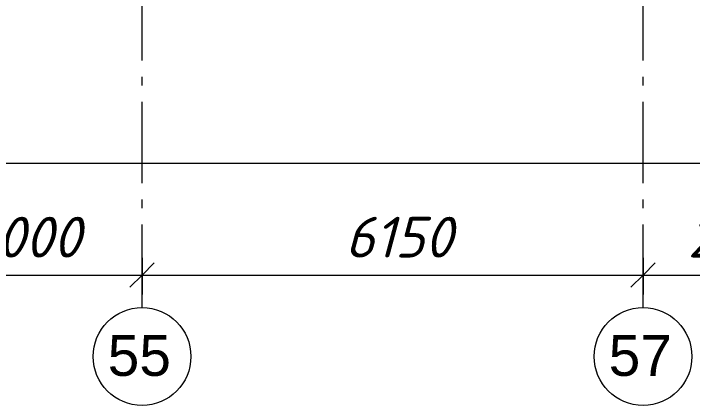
# Model space of a CAD drawing. Header units: millimetres. Extents: x -537608 to 253996, y -217170 to 186033.
# Drawn here: x -292338 to -284005, y -61471 to -56663 of the extents above; entities that cross this region are included whole.
import ezdxf

# ---------------------------------------------------------------- set-up
doc = ezdxf.new("R2010")
doc.units = ezdxf.units.MM
doc.layers.add('PDF _Геометрия', color=7, linetype='Continuous')
doc.layers.add('PDF _Текст', color=7, linetype='Continuous')
doc.styles.add('PDF ArialMT', font='arial.ttf')
doc.styles.add('PDF ISOCPEUR Italic', font='isocpeui.ttf')

msp = doc.modelspace()

# ---------------------------------------------------------------- linework, layer by layer
at = {"layer": 'PDF _Геометрия', "color": 253, "lineweight": 9, "true_color": 0xaaaaaa}
for p, q in [((-290761.3549, -57238.5003), (-290761.3549, -56238.5004)), ((-284611.3544, -57238.5003), (-284611.3544, -56238.5004)), ((-290761.3549, -57544.3361), (-290761.3549, -57438.5012)), ((-284611.3544, -57544.3361), (-284611.3544, -57438.5012)), ((-290761.3549, -58744.337), (-290761.3549, -57744.337)), ((-284611.3544, -58744.337), (-284611.3544, -57744.337)), ((-290761.3549, -59050.1685), (-290761.3549, -58944.3378)), ((-284611.3544, -59050.1685), (-284611.3544, -58944.3378)), ((-290761.3549, -60271.4318), (-290761.3549, -59250.1693)), ((-284611.3544, -60271.4318), (-284611.3544, -59250.1693))]:
    msp.add_line(p, q, dxfattribs=at)
at = {"layer": 'PDF _Геометрия', "lineweight": 9}
for p, q in [((-368501.3767, -58499.249), (-264521.3486, -58499.249)), ((-290761.3549, -59659.8421), (-290761.3549, -59871.977)), ((-284611.3544, -59659.8421), (-284611.3544, -59871.977)), ((-293761.3569, -59871.977), (-290761.3549, -59871.977)), ((-290761.3549, -59871.977), (-284611.3544, -59871.977)), ((-290761.3549, -59871.977), (-290761.3549, -60111.9754)), ((-284611.3544, -59871.977), (-282211.3528, -59871.977)), ((-284611.3544, -59871.977), (-284611.3544, -60111.9754))]:
    msp.add_line(p, q, dxfattribs=at)
at = {"layer": 'PDF _Геометрия', "lineweight": 20}
for p, q in [((-290611.3542, -59721.9764), (-290761.3549, -59871.977)), ((-284461.3538, -59721.9764), (-284611.3544, -59871.977)), ((-290761.3549, -59871.977), (-290911.3555, -60021.9733)), ((-284611.3544, -59871.977), (-284761.353, -60021.9733))]:
    msp.add_line(p, q, dxfattribs=at)
for centre in [(-290761.3538, -60871.4308), (-284611.3533, -60871.4308)]:
    msp.add_circle(centre, 599.9993, dxfattribs=at)

# ---------------------------------------------------------------- texts
at = {"layer": 'PDF _Текст', "char_height": 500, "attachment_point": 4}
for s, insert, style in [('3000', (-292893.4407, -59406.4609), 'PDF ISOCPEUR Italic'), ('6150', (-288270.5567, -59406.4609), 'PDF ISOCPEUR Italic'), ('2 ', (-284062.5965, -59406.4609), 'PDF ISOCPEUR Italic'), ('55', (-291182.912, -60862.3554), 'PDF ArialMT'), ('57', (-285032.9094, -60862.3554), 'PDF ArialMT')]:
    msp.add_mtext(s, dxfattribs=dict(at, insert=insert, style=style))

doc.saveas('drawing.dxf')
